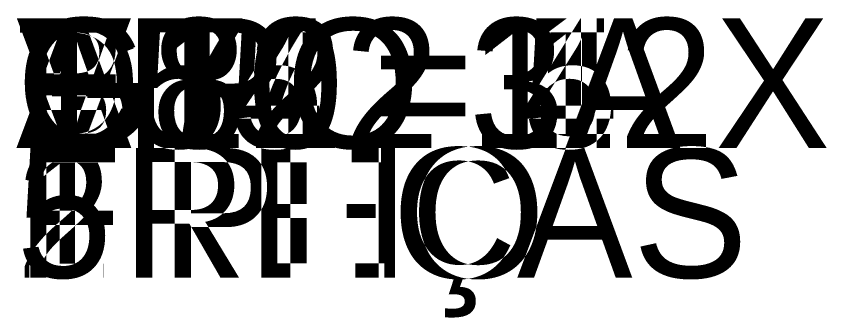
# Model space of a CAD drawing. Header units: metres. Extents: x 0 to 6743, y -3 to 8099.
# Drawn here: x 0.01 to 15.83, y -3.27 to 2.54 of the extents above; entities that cross this region are included whole.
import ezdxf

# ---------------------------------------------------------------- set-up
doc = ezdxf.new("R2010")
doc.units = ezdxf.units.M

msp = doc.modelspace()

# ---------------------------------------------------------------- texts
at = {"layer": 'COTA'}
for s in ['TIPO 1', 'TIPO 1A', 'TIPO 3']:
    msp.add_text(s, height=2.5, dxfattribs=at).set_placement((0, 0))
at = {"layer": 'TEXTO_GERAL'}
for s in ['G122', 'G80', 'G80', 'G80', 'G122', 'G122', 'G70', 'G70', 'C', 'A', 'E', 'F', 'D', 'B']:
    msp.add_text(s, height=2.5, dxfattribs=at).set_placement((0, 0))
at = {"layer": 'VIGAS'}
for s in ['V54 = 12X', 'V55 = 4X', 'V57 = 5X']:
    msp.add_text(s, height=2.5, dxfattribs=at).set_placement((0, 0))
at = {"layer": 'VIGAS', "insert": (0, 0), "char_height": 2.5, "attachment_point": 1}
for s in ['5 PEÇAS', '21 PEÇAS', '11 PEÇAS', 'FREIO', 'FREIO', 'FREIO']:
    msp.add_mtext(s, dxfattribs=at)

doc.saveas('drawing.dxf')
